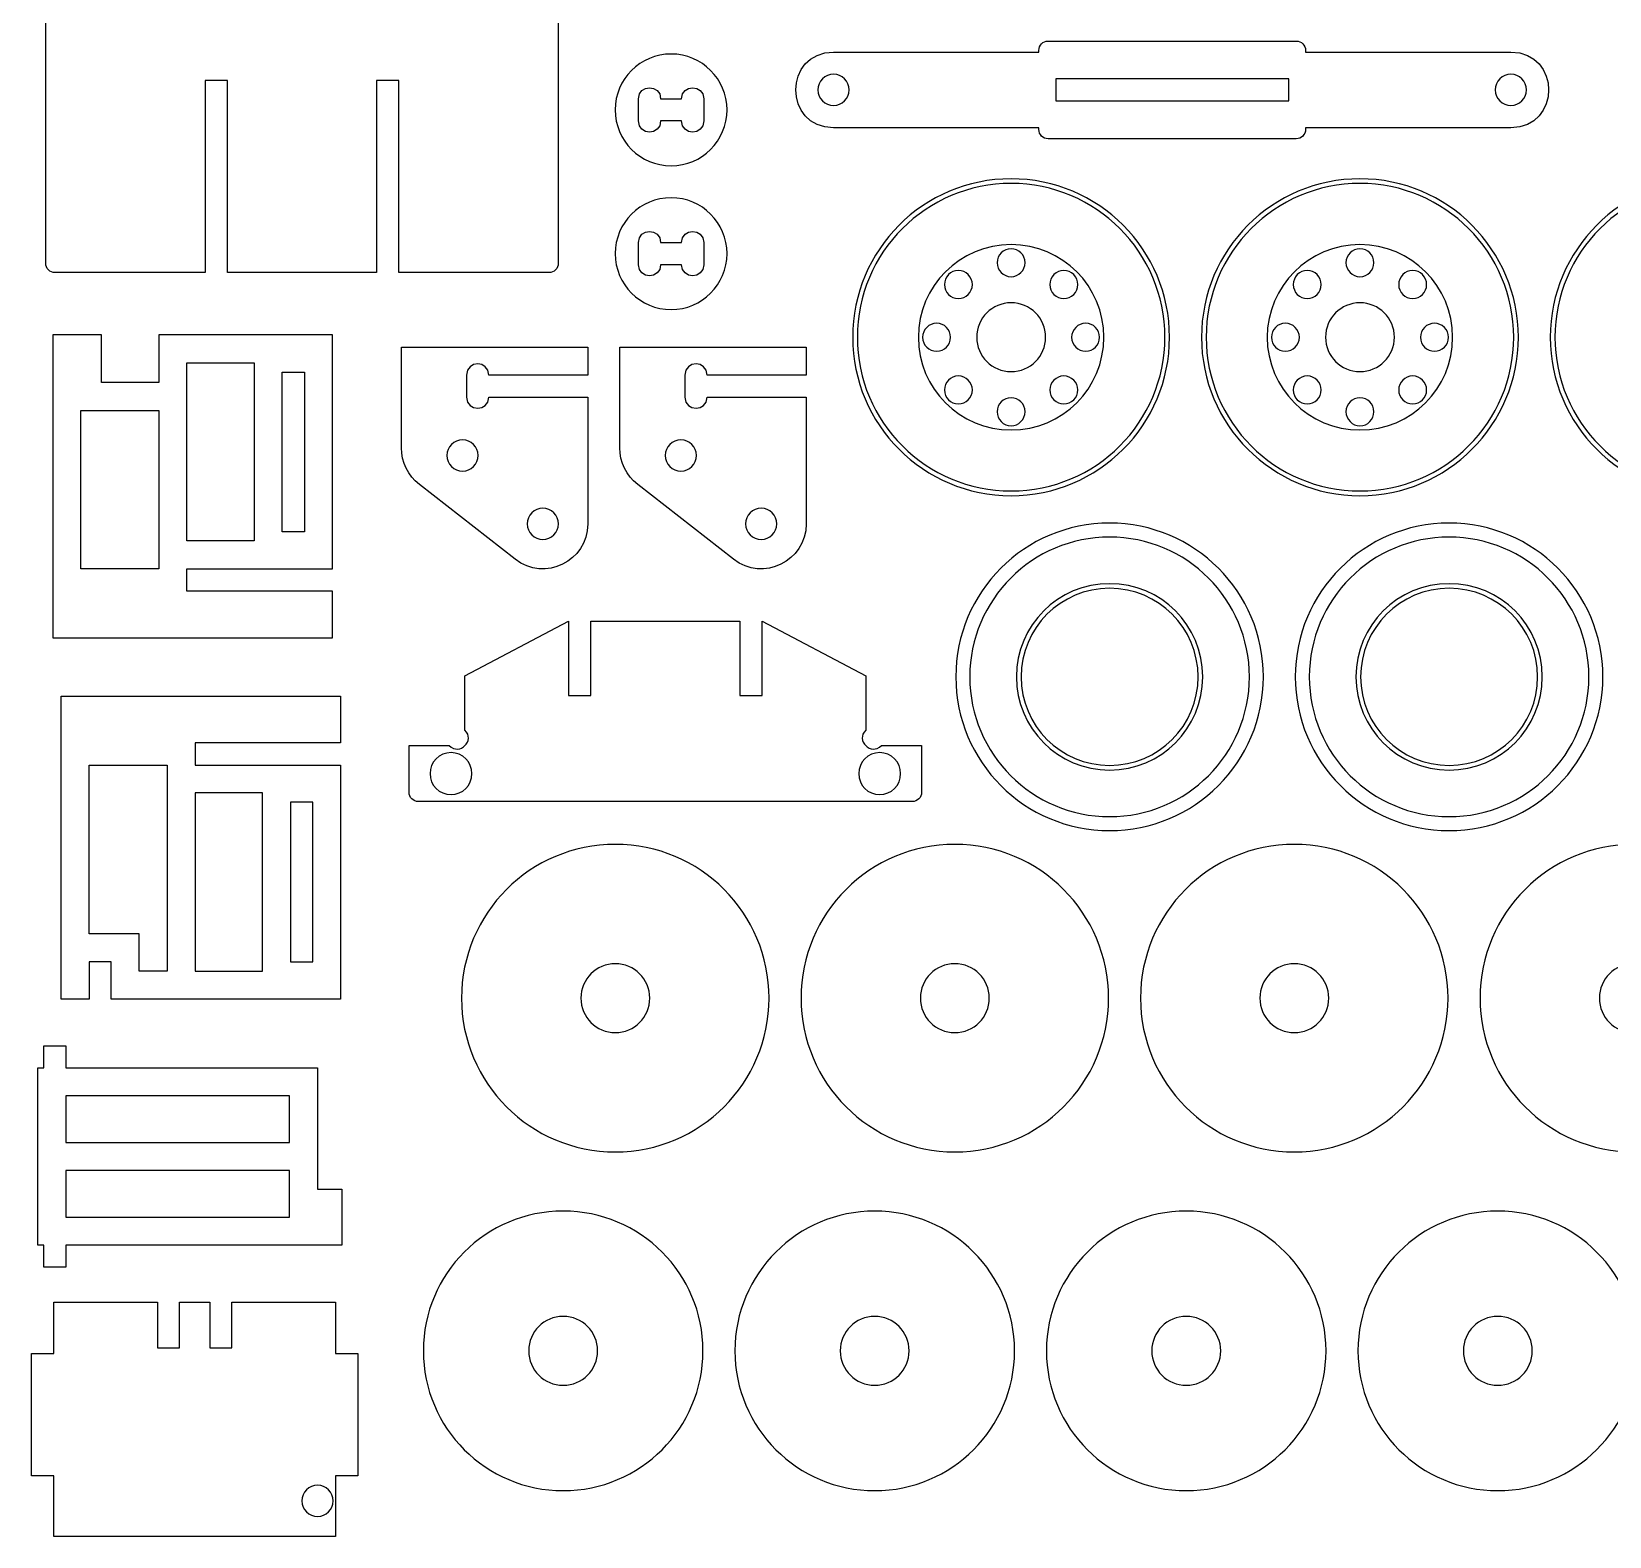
# Model space of a CAD drawing. Header units: inches. Extents: x 6 to 688, y -141 to 530.
# Drawn here: x 14.7 to 364, y -135.5 to 197.7 of the extents above; entities that cross this region are included whole.
import ezdxf

# ---------------------------------------------------------------- set-up
doc = ezdxf.new("R2010")
doc.units = ezdxf.units.IN
doc.header["$MEASUREMENT"] = 0
doc.layers.add('Capa 1', color=7, linetype='Continuous')

msp = doc.modelspace()

# ---------------------------------------------------------------- linework, layer by layer
at = {"layer": 'Capa 1'}
for points in [[(241.42, 182.31), (293.01, 182.31), (293.01, 187.21), (241.42, 187.21), (241.42, 182.31)], [(19.37, 63.48), (81.27, 63.48), (81.27, 73.8), (49.03, 73.8), (49.03, 78.7), (81.27, 78.7), (81.27, 130.54), (42.84, 130.54), (42.84, 119.97), (30.16, 119.97), (30.16, 130.54), (19.37, 130.54), (19.37, 63.48)], [(49.03, 84.89), (49.03, 124.35), (63.99, 124.35), (63.99, 84.89), (49.03, 84.89)], [(70.18, 86.95), (70.18, 122.29), (75.08, 122.29), (75.08, 86.95), (70.18, 86.95)], [(25.56, 78.7), (25.56, 113.78), (42.84, 113.78), (42.84, 78.7), (25.56, 78.7)], [(21.21, -16.56), (21.21, 50.5), (83.11, 50.5), (83.11, 40.19), (50.87, 40.19), (50.87, 35.29), (83.11, 35.29), (83.11, -16.56), (32.3, -16.56), (32.3, -8.3), (27.4, -8.3), (27.4, -16.56), (21.21, -16.56)], [(27.4, -2.11), (27.4, 35.29), (44.68, 35.29), (44.68, -10.37), (38.49, -10.37), (38.49, -2.11), (27.4, -2.11)], [(50.87, -10.37), (65.83, -10.37), (65.83, 29.1), (50.87, 29.1), (50.87, -10.37)], [(72.02, -8.3), (76.92, -8.3), (76.92, 27.03), (72.02, 27.03), (72.02, -8.3)], [(17.37, -75.89), (17.37, -70.99), (16.08, -70.99), (16.08, -31.79), (17.37, -31.79), (17.37, -26.88), (22.27, -26.88), (22.27, -31.79), (77.99, -31.79), (77.99, -58.61), (83.4, -58.61), (83.4, -70.99), (22.27, -70.99), (22.27, -75.89), (17.37, -75.89)], [(22.27, -48.29), (71.79, -48.29), (71.79, -37.98), (22.27, -37.98), (22.27, -48.29)], [(22.27, -64.8), (71.79, -64.8), (71.79, -54.48), (22.27, -54.48), (22.27, -64.8)], [(81.99, -135.51), (19.58, -135.51), (19.58, -122.1), (14.68, -122.1), (14.68, -95.02), (19.58, -95.02), (19.58, -83.67), (42.53, -83.67), (42.53, -93.78), (47.43, -93.78), (47.43, -83.67), (54.14, -83.67), (54.14, -93.78), (59.04, -93.78), (59.04, -83.67), (81.99, -83.67), (81.99, -95.02), (86.89, -95.02), (86.89, -122.1), (81.99, -122.1), (81.99, -135.51)]]:
    msp.add_lwpolyline(points, dxfattribs=at)
for points, knots in [([(17.81, 146.36), (17.81, 145.22), (18.73, 144.3), (19.87, 144.3), (19.87, 144.3), (53.14, 144.3), (53.14, 144.3), (53.14, 144.3), (53.14, 186.85), (53.14, 186.85), (53.14, 186.85), (58.05, 186.85), (58.05, 186.85), (58.05, 186.85), (58.05, 144.3), (58.05, 144.3), (58.05, 144.3), (91.06, 144.3), (91.06, 144.3), (91.06, 144.3), (91.06, 186.85), (91.06, 186.85), (91.06, 186.85), (95.96, 186.85), (95.96, 186.85), (95.96, 186.85), (95.96, 144.3), (95.96, 144.3), (95.96, 144.3), (129.23, 144.3), (129.23, 144.3), (130.37, 144.3), (131.29, 145.22), (131.29, 146.36), (131.29, 146.36), (131.29, 279.7), (131.29, 279.7), (131.29, 280.84), (130.37, 281.77), (129.23, 281.77), (129.23, 281.77), (110.66, 281.77), (110.66, 281.77), (110.66, 281.77), (110.66, 345.73), (110.66, 345.73), (110.66, 345.73), (129.23, 345.73), (129.23, 345.73), (130.37, 345.73), (131.29, 346.66), (131.29, 347.8), (131.29, 347.8), (131.29, 374.62), (131.29, 374.62), (131.29, 375.76), (130.37, 376.68), (129.23, 376.68), (129.23, 376.68), (19.87, 376.68), (19.87, 376.68), (18.73, 376.68), (17.81, 375.76), (17.81, 374.62), (17.81, 374.62), (17.81, 347.8), (17.81, 347.8), (17.81, 346.66), (18.73, 345.73), (19.87, 345.73), (19.87, 345.73), (38.44, 345.73), (38.44, 345.73), (38.44, 345.73), (38.44, 281.77), (38.44, 281.77), (38.44, 281.77), (19.87, 281.77), (19.87, 281.77), (18.73, 281.77), (17.81, 280.84), (17.81, 279.7), (17.81, 279.7), (17.81, 146.36), (17.81, 146.36)], [0, 0, 0, 0, 1, 1, 1, 2, 2, 2, 3, 3, 3, 4, 4, 4, 5, 5, 5, 6, 6, 6, 7, 7, 7, 8, 8, 8, 9, 9, 9, 10, 10, 10, 11, 11, 11, 12, 12, 12, 13, 13, 13, 14, 14, 14, 15, 15, 15, 16, 16, 16, 17, 17, 17, 18, 18, 18, 19, 19, 19, 20, 20, 20, 21, 21, 21, 22, 22, 22, 23, 23, 23, 24, 24, 24, 25, 25, 25, 26, 26, 26, 27, 27, 27, 28, 28, 28, 28]), ([(168.65, 180.34), (168.65, 173.5), (163.1, 167.96), (156.27, 167.96), (149.43, 167.96), (143.89, 173.5), (143.89, 180.34), (143.89, 187.17), (149.43, 192.71), (156.27, 192.71), (163.1, 192.71), (168.65, 187.17), (168.65, 180.34)], [0, 0, 0, 0, 1, 1, 1, 2, 2, 2, 3, 3, 3, 4, 4, 4, 4]), ([(192.24, 176.4), (192.24, 176.4), (237.68, 176.4), (237.68, 176.4), (237.68, 176.4), (237.68, 176.01), (237.68, 176.01), (237.68, 174.87), (238.61, 173.95), (239.75, 173.95), (239.75, 173.95), (294.68, 173.95), (294.68, 173.95), (295.82, 173.95), (296.74, 174.87), (296.74, 176.01), (296.74, 176.01), (296.74, 176.4), (296.74, 176.4), (296.74, 176.4), (342.19, 176.4), (342.19, 176.4), (353.34, 176.4), (353.34, 193.13), (342.19, 193.13), (342.19, 193.13), (296.74, 193.13), (296.74, 193.13), (296.74, 193.13), (296.74, 193.51), (296.74, 193.51), (296.74, 194.65), (295.82, 195.58), (294.68, 195.58), (294.68, 195.58), (239.75, 195.58), (239.75, 195.58), (238.61, 195.58), (237.68, 194.65), (237.68, 193.51), (237.68, 193.51), (237.68, 193.13), (237.68, 193.13), (237.68, 193.13), (192.24, 193.13), (192.24, 193.13), (181.08, 193.13), (181.08, 176.4), (192.24, 176.4)], [0, 0, 0, 0, 1, 1, 1, 2, 2, 2, 3, 3, 3, 4, 4, 4, 5, 5, 5, 6, 6, 6, 7, 7, 7, 8, 8, 8, 9, 9, 9, 10, 10, 10, 11, 11, 11, 12, 12, 12, 13, 13, 13, 14, 14, 14, 15, 15, 15, 16, 16, 16, 16]), ([(149.05, 177.89), (149.05, 174.62), (153.95, 174.62), (153.95, 177.89), (153.95, 177.89), (158.59, 177.89), (158.59, 177.89), (158.59, 174.62), (163.49, 174.62), (163.49, 177.89), (163.49, 177.89), (163.49, 182.79), (163.49, 182.79), (163.49, 186.06), (158.59, 186.06), (158.59, 182.79), (158.59, 182.79), (153.95, 182.79), (153.95, 182.79), (153.95, 186.06), (149.05, 186.06), (149.05, 182.79), (149.05, 182.79), (149.05, 177.89), (149.05, 177.89)], [0, 0, 0, 0, 1, 1, 1, 2, 2, 2, 3, 3, 3, 4, 4, 4, 5, 5, 5, 6, 6, 6, 7, 7, 7, 8, 8, 8, 8]), ([(195.7, 184.76), (195.7, 182.85), (194.15, 181.3), (192.24, 181.3), (190.32, 181.3), (188.77, 182.85), (188.77, 184.76), (188.77, 186.68), (190.32, 188.23), (192.24, 188.23), (194.15, 188.23), (195.7, 186.68), (195.7, 184.76)], [0, 0, 0, 0, 1, 1, 1, 2, 2, 2, 3, 3, 3, 4, 4, 4, 4]), ([(345.66, 184.76), (345.66, 182.85), (344.1, 181.3), (342.19, 181.3), (340.28, 181.3), (338.73, 182.85), (338.73, 184.76), (338.73, 186.68), (340.28, 188.23), (342.19, 188.23), (344.1, 188.23), (345.66, 186.68), (345.66, 184.76)], [0, 0, 0, 0, 1, 1, 1, 2, 2, 2, 3, 3, 3, 4, 4, 4, 4]), ([(266.62, 130), (266.62, 110.63), (250.92, 94.92), (231.55, 94.92), (212.17, 94.92), (196.47, 110.63), (196.47, 130), (196.47, 149.37), (212.17, 165.08), (231.55, 165.08), (250.92, 165.08), (266.62, 149.37), (266.62, 130)], [0, 0, 0, 0, 1, 1, 1, 2, 2, 2, 3, 3, 3, 4, 4, 4, 4]), ([(343.85, 130), (343.85, 110.63), (328.14, 94.92), (308.77, 94.92), (289.4, 94.92), (273.7, 110.63), (273.7, 130), (273.7, 149.37), (289.4, 165.08), (308.77, 165.08), (328.14, 165.08), (343.85, 149.37), (343.85, 130)], [0, 0, 0, 0, 1, 1, 1, 2, 2, 2, 3, 3, 3, 4, 4, 4, 4]), ([(421.08, 130), (421.08, 110.63), (405.37, 94.92), (386, 94.92), (366.63, 94.92), (350.92, 110.63), (350.92, 130), (350.92, 149.37), (366.63, 165.08), (386, 165.08), (405.37, 165.08), (421.08, 149.37), (421.08, 130)], [0, 0, 0, 0, 1, 1, 1, 2, 2, 2, 3, 3, 3, 4, 4, 4, 4]), ([(168.65, 148.51), (168.65, 141.68), (163.1, 136.14), (156.27, 136.14), (149.43, 136.14), (143.89, 141.68), (143.89, 148.51), (143.89, 155.35), (149.43, 160.89), (156.27, 160.89), (163.1, 160.89), (168.65, 155.35), (168.65, 148.51)], [0, 0, 0, 0, 1, 1, 1, 2, 2, 2, 3, 3, 3, 4, 4, 4, 4]), ([(265.59, 130), (265.59, 111.2), (250.35, 95.96), (231.55, 95.96), (212.74, 95.96), (197.5, 111.2), (197.5, 130), (197.5, 148.8), (212.74, 164.05), (231.55, 164.05), (250.35, 164.05), (265.59, 148.8), (265.59, 130)], [0, 0, 0, 0, 1, 1, 1, 2, 2, 2, 3, 3, 3, 4, 4, 4, 4]), ([(342.82, 130), (342.82, 111.2), (327.57, 95.96), (308.77, 95.96), (289.97, 95.96), (274.73, 111.2), (274.73, 130), (274.73, 148.8), (289.97, 164.05), (308.77, 164.05), (327.57, 164.05), (342.82, 148.8), (342.82, 130)], [0, 0, 0, 0, 1, 1, 1, 2, 2, 2, 3, 3, 3, 4, 4, 4, 4]), ([(420.04, 130), (420.04, 111.2), (404.8, 95.96), (386, 95.96), (367.2, 95.96), (351.95, 111.2), (351.95, 130), (351.95, 148.8), (367.2, 164.05), (386, 164.05), (404.8, 164.05), (420.04, 148.8), (420.04, 130)], [0, 0, 0, 0, 1, 1, 1, 2, 2, 2, 3, 3, 3, 4, 4, 4, 4]), ([(149.05, 146.06), (149.05, 142.8), (153.95, 142.8), (153.95, 146.06), (153.95, 146.06), (158.59, 146.06), (158.59, 146.06), (158.59, 142.8), (163.49, 142.8), (163.49, 146.06), (163.49, 146.06), (163.49, 150.96), (163.49, 150.96), (163.49, 154.23), (158.59, 154.23), (158.59, 150.96), (158.59, 150.96), (153.95, 150.96), (153.95, 150.96), (153.95, 154.23), (149.05, 154.23), (149.05, 150.96), (149.05, 150.96), (149.05, 146.06), (149.05, 146.06)], [0, 0, 0, 0, 1, 1, 1, 2, 2, 2, 3, 3, 3, 4, 4, 4, 5, 5, 5, 6, 6, 6, 7, 7, 7, 8, 8, 8, 8]), ([(252.08, 130), (252.08, 118.66), (242.88, 109.47), (231.55, 109.47), (220.21, 109.47), (211.01, 118.66), (211.01, 130), (211.01, 141.34), (220.21, 150.53), (231.55, 150.53), (242.88, 150.53), (252.08, 141.34), (252.08, 130)], [0, 0, 0, 0, 1, 1, 1, 2, 2, 2, 3, 3, 3, 4, 4, 4, 4]), ([(329.3, 130), (329.3, 118.66), (320.11, 109.47), (308.77, 109.47), (297.43, 109.47), (288.24, 118.66), (288.24, 130), (288.24, 141.34), (297.43, 150.53), (308.77, 150.53), (320.11, 150.53), (329.3, 141.34), (329.3, 130)], [0, 0, 0, 0, 1, 1, 1, 2, 2, 2, 3, 3, 3, 4, 4, 4, 4]), ([(234.64, 146.5), (234.64, 144.79), (233.25, 143.41), (231.55, 143.41), (229.84, 143.41), (228.45, 144.79), (228.45, 146.5), (228.45, 148.21), (229.84, 149.6), (231.55, 149.6), (233.25, 149.6), (234.64, 148.21), (234.64, 146.5)], [0, 0, 0, 0, 1, 1, 1, 2, 2, 2, 3, 3, 3, 4, 4, 4, 4]), ([(311.87, 146.5), (311.87, 144.79), (310.48, 143.41), (308.77, 143.41), (307.06, 143.41), (305.68, 144.79), (305.68, 146.5), (305.68, 148.21), (307.06, 149.6), (308.77, 149.6), (310.48, 149.6), (311.87, 148.21), (311.87, 146.5)], [0, 0, 0, 0, 1, 1, 1, 2, 2, 2, 3, 3, 3, 4, 4, 4, 4]), ([(222.97, 141.67), (222.97, 139.96), (221.58, 138.58), (219.88, 138.58), (218.17, 138.58), (216.78, 139.96), (216.78, 141.67), (216.78, 143.38), (218.17, 144.77), (219.88, 144.77), (221.58, 144.77), (222.97, 143.38), (222.97, 141.67)], [0, 0, 0, 0, 1, 1, 1, 2, 2, 2, 3, 3, 3, 4, 4, 4, 4]), ([(246.31, 141.67), (246.31, 139.96), (244.92, 138.58), (243.21, 138.58), (241.51, 138.58), (240.12, 139.96), (240.12, 141.67), (240.12, 143.38), (241.51, 144.77), (243.21, 144.77), (244.92, 144.77), (246.31, 143.38), (246.31, 141.67)], [0, 0, 0, 0, 1, 1, 1, 2, 2, 2, 3, 3, 3, 4, 4, 4, 4]), ([(300.2, 141.67), (300.2, 139.96), (298.81, 138.58), (297.1, 138.58), (295.39, 138.58), (294.01, 139.96), (294.01, 141.67), (294.01, 143.38), (295.39, 144.77), (297.1, 144.77), (298.81, 144.77), (300.2, 143.38), (300.2, 141.67)], [0, 0, 0, 0, 1, 1, 1, 2, 2, 2, 3, 3, 3, 4, 4, 4, 4]), ([(323.54, 141.67), (323.54, 139.96), (322.15, 138.58), (320.44, 138.58), (318.73, 138.58), (317.35, 139.96), (317.35, 141.67), (317.35, 143.38), (318.73, 144.77), (320.44, 144.77), (322.15, 144.77), (323.54, 143.38), (323.54, 141.67)], [0, 0, 0, 0, 1, 1, 1, 2, 2, 2, 3, 3, 3, 4, 4, 4, 4]), ([(239.17, 130), (239.17, 125.79), (235.76, 122.38), (231.55, 122.38), (227.33, 122.38), (223.92, 125.79), (223.92, 130), (223.92, 134.21), (227.33, 137.63), (231.55, 137.63), (235.76, 137.63), (239.17, 134.21), (239.17, 130)], [0, 0, 0, 0, 1, 1, 1, 2, 2, 2, 3, 3, 3, 4, 4, 4, 4]), ([(316.4, 130), (316.4, 125.79), (312.98, 122.38), (308.77, 122.38), (304.56, 122.38), (301.15, 125.79), (301.15, 130), (301.15, 134.21), (304.56, 137.63), (308.77, 137.63), (312.98, 137.63), (316.4, 134.21), (316.4, 130)], [0, 0, 0, 0, 1, 1, 1, 2, 2, 2, 3, 3, 3, 4, 4, 4, 4]), ([(218.14, 130), (218.14, 128.29), (216.75, 126.91), (215.04, 126.91), (213.33, 126.91), (211.95, 128.29), (211.95, 130), (211.95, 131.71), (213.33, 133.1), (215.04, 133.1), (216.75, 133.1), (218.14, 131.71), (218.14, 130)], [0, 0, 0, 0, 1, 1, 1, 2, 2, 2, 3, 3, 3, 4, 4, 4, 4]), ([(251.14, 130), (251.14, 128.29), (249.76, 126.91), (248.05, 126.91), (246.34, 126.91), (244.95, 128.29), (244.95, 130), (244.95, 131.71), (246.34, 133.1), (248.05, 133.1), (249.76, 133.1), (251.14, 131.71), (251.14, 130)], [0, 0, 0, 0, 1, 1, 1, 2, 2, 2, 3, 3, 3, 4, 4, 4, 4]), ([(295.36, 130), (295.36, 128.29), (293.98, 126.91), (292.27, 126.91), (290.56, 126.91), (289.17, 128.29), (289.17, 130), (289.17, 131.71), (290.56, 133.1), (292.27, 133.1), (293.98, 133.1), (295.36, 131.71), (295.36, 130)], [0, 0, 0, 0, 1, 1, 1, 2, 2, 2, 3, 3, 3, 4, 4, 4, 4]), ([(328.37, 130), (328.37, 128.29), (326.98, 126.91), (325.28, 126.91), (323.57, 126.91), (322.18, 128.29), (322.18, 130), (322.18, 131.71), (323.57, 133.1), (325.28, 133.1), (326.98, 133.1), (328.37, 131.71), (328.37, 130)], [0, 0, 0, 0, 1, 1, 1, 2, 2, 2, 3, 3, 3, 4, 4, 4, 4]), ([(121.75, 80.83), (128.28, 75.73), (137.83, 80.38), (137.83, 88.67), (137.83, 88.67), (137.83, 116.73), (137.83, 116.73), (137.83, 116.73), (115.9, 116.73), (115.9, 116.73), (115.9, 113.47), (111, 113.47), (111, 116.73), (111, 116.73), (111, 121.63), (111, 121.63), (111, 124.9), (115.9, 124.9), (115.9, 121.63), (115.9, 121.63), (137.83, 121.63), (137.83, 121.63), (137.83, 121.63), (137.83, 127.82), (137.83, 127.82), (137.83, 127.82), (96.56, 127.82), (96.56, 127.82), (96.56, 127.82), (96.56, 105.53), (96.56, 105.53), (96.56, 102.36), (98.02, 99.36), (100.53, 97.4), (100.53, 97.4), (121.75, 80.83), (121.75, 80.83)], [0, 0, 0, 0, 1, 1, 1, 2, 2, 2, 3, 3, 3, 4, 4, 4, 5, 5, 5, 6, 6, 6, 7, 7, 7, 8, 8, 8, 9, 9, 9, 10, 10, 10, 11, 11, 11, 12, 12, 12, 12]), ([(170.09, 80.83), (176.62, 75.73), (186.17, 80.38), (186.17, 88.67), (186.17, 88.67), (186.17, 116.73), (186.17, 116.73), (186.17, 116.73), (164.24, 116.73), (164.24, 116.73), (164.24, 113.47), (159.34, 113.47), (159.34, 116.73), (159.34, 116.73), (159.34, 121.63), (159.34, 121.63), (159.34, 124.9), (164.24, 124.9), (164.24, 121.63), (164.24, 121.63), (186.17, 121.63), (186.17, 121.63), (186.17, 121.63), (186.17, 127.82), (186.17, 127.82), (186.17, 127.82), (144.9, 127.82), (144.9, 127.82), (144.9, 127.82), (144.9, 105.53), (144.9, 105.53), (144.9, 102.36), (146.36, 99.36), (148.87, 97.4), (148.87, 97.4), (170.09, 80.83), (170.09, 80.83)], [0, 0, 0, 0, 1, 1, 1, 2, 2, 2, 3, 3, 3, 4, 4, 4, 5, 5, 5, 6, 6, 6, 7, 7, 7, 8, 8, 8, 9, 9, 9, 10, 10, 10, 11, 11, 11, 12, 12, 12, 12]), ([(222.97, 118.33), (222.97, 116.62), (221.58, 115.24), (219.88, 115.24), (218.17, 115.24), (216.78, 116.62), (216.78, 118.33), (216.78, 120.04), (218.17, 121.43), (219.88, 121.43), (221.58, 121.43), (222.97, 120.04), (222.97, 118.33)], [0, 0, 0, 0, 1, 1, 1, 2, 2, 2, 3, 3, 3, 4, 4, 4, 4]), ([(246.31, 118.33), (246.31, 116.62), (244.92, 115.24), (243.21, 115.24), (241.51, 115.24), (240.12, 116.62), (240.12, 118.33), (240.12, 120.04), (241.51, 121.43), (243.21, 121.43), (244.92, 121.43), (246.31, 120.04), (246.31, 118.33)], [0, 0, 0, 0, 1, 1, 1, 2, 2, 2, 3, 3, 3, 4, 4, 4, 4]), ([(300.2, 118.33), (300.2, 116.62), (298.81, 115.24), (297.1, 115.24), (295.39, 115.24), (294.01, 116.62), (294.01, 118.33), (294.01, 120.04), (295.39, 121.43), (297.1, 121.43), (298.81, 121.43), (300.2, 120.04), (300.2, 118.33)], [0, 0, 0, 0, 1, 1, 1, 2, 2, 2, 3, 3, 3, 4, 4, 4, 4]), ([(323.54, 118.33), (323.54, 116.62), (322.15, 115.24), (320.44, 115.24), (318.73, 115.24), (317.35, 116.62), (317.35, 118.33), (317.35, 120.04), (318.73, 121.43), (320.44, 121.43), (322.15, 121.43), (323.54, 120.04), (323.54, 118.33)], [0, 0, 0, 0, 1, 1, 1, 2, 2, 2, 3, 3, 3, 4, 4, 4, 4]), ([(234.64, 113.5), (234.64, 111.79), (233.25, 110.4), (231.55, 110.4), (229.84, 110.4), (228.45, 111.79), (228.45, 113.5), (228.45, 115.21), (229.84, 116.59), (231.55, 116.59), (233.25, 116.59), (234.64, 115.21), (234.64, 113.5)], [0, 0, 0, 0, 1, 1, 1, 2, 2, 2, 3, 3, 3, 4, 4, 4, 4]), ([(311.87, 113.5), (311.87, 111.79), (310.48, 110.4), (308.77, 110.4), (307.06, 110.4), (305.68, 111.79), (305.68, 113.5), (305.68, 115.21), (307.06, 116.59), (308.77, 116.59), (310.48, 116.59), (311.87, 115.21), (311.87, 113.5)], [0, 0, 0, 0, 1, 1, 1, 2, 2, 2, 3, 3, 3, 4, 4, 4, 4]), ([(113.56, 103.83), (113.56, 101.92), (112.01, 100.37), (110.09, 100.37), (108.18, 100.37), (106.63, 101.92), (106.63, 103.83), (106.63, 105.75), (108.18, 107.3), (110.09, 107.3), (112.01, 107.3), (113.56, 105.75), (113.56, 103.83)], [0, 0, 0, 0, 1, 1, 1, 2, 2, 2, 3, 3, 3, 4, 4, 4, 4]), ([(161.9, 103.83), (161.9, 101.92), (160.35, 100.37), (158.44, 100.37), (156.52, 100.37), (154.97, 101.92), (154.97, 103.83), (154.97, 105.75), (156.52, 107.3), (158.44, 107.3), (160.35, 107.3), (161.9, 105.75), (161.9, 103.83)], [0, 0, 0, 0, 1, 1, 1, 2, 2, 2, 3, 3, 3, 4, 4, 4, 4]), ([(131.34, 88.67), (131.34, 86.76), (129.79, 85.21), (127.87, 85.21), (125.96, 85.21), (124.41, 86.76), (124.41, 88.67), (124.41, 90.59), (125.96, 92.14), (127.87, 92.14), (129.79, 92.14), (131.34, 90.59), (131.34, 88.67)], [0, 0, 0, 0, 1, 1, 1, 2, 2, 2, 3, 3, 3, 4, 4, 4, 4]), ([(179.68, 88.67), (179.68, 86.76), (178.13, 85.21), (176.21, 85.21), (174.3, 85.21), (172.75, 86.76), (172.75, 88.67), (172.75, 90.59), (174.3, 92.14), (176.21, 92.14), (178.13, 92.14), (179.68, 90.59), (179.68, 88.67)], [0, 0, 0, 0, 1, 1, 1, 2, 2, 2, 3, 3, 3, 4, 4, 4, 4]), ([(287.4, 54.81), (287.4, 36), (272.15, 20.76), (253.35, 20.76), (234.55, 20.76), (219.3, 36), (219.3, 54.81), (219.3, 73.61), (234.55, 88.85), (253.35, 88.85), (272.15, 88.85), (287.4, 73.61), (287.4, 54.81)], [0, 0, 0, 0, 1, 1, 1, 2, 2, 2, 3, 3, 3, 4, 4, 4, 4]), ([(362.56, 54.81), (362.56, 36), (347.32, 20.76), (328.51, 20.76), (309.71, 20.76), (294.47, 36), (294.47, 54.81), (294.47, 73.61), (309.71, 88.85), (328.51, 88.85), (347.32, 88.85), (362.56, 73.61), (362.56, 54.81)], [0, 0, 0, 0, 1, 1, 1, 2, 2, 2, 3, 3, 3, 4, 4, 4, 4]), ([(284.3, 54.81), (284.3, 37.71), (270.44, 23.86), (253.35, 23.86), (236.26, 23.86), (222.4, 37.71), (222.4, 54.81), (222.4, 71.9), (236.26, 85.76), (253.35, 85.76), (270.44, 85.76), (284.3, 71.9), (284.3, 54.81)], [0, 0, 0, 0, 1, 1, 1, 2, 2, 2, 3, 3, 3, 4, 4, 4, 4]), ([(359.46, 54.81), (359.46, 37.71), (345.61, 23.86), (328.51, 23.86), (311.42, 23.86), (297.56, 37.71), (297.56, 54.81), (297.56, 71.9), (311.42, 85.76), (328.51, 85.76), (345.61, 85.76), (359.46, 71.9), (359.46, 54.81)], [0, 0, 0, 0, 1, 1, 1, 2, 2, 2, 3, 3, 3, 4, 4, 4, 4]), ([(273.98, 54.81), (273.98, 43.41), (264.75, 34.17), (253.35, 34.17), (241.95, 34.17), (232.72, 43.41), (232.72, 54.81), (232.72, 66.2), (241.95, 75.44), (253.35, 75.44), (264.75, 75.44), (273.98, 66.2), (273.98, 54.81)], [0, 0, 0, 0, 1, 1, 1, 2, 2, 2, 3, 3, 3, 4, 4, 4, 4]), ([(272.95, 54.81), (272.95, 43.98), (264.18, 35.2), (253.35, 35.2), (242.52, 35.2), (233.75, 43.98), (233.75, 54.81), (233.75, 65.63), (242.52, 74.41), (253.35, 74.41), (264.18, 74.41), (272.95, 65.63), (272.95, 54.81)], [0, 0, 0, 0, 1, 1, 1, 2, 2, 2, 3, 3, 3, 4, 4, 4, 4]), ([(349.15, 54.81), (349.15, 43.41), (339.91, 34.17), (328.51, 34.17), (317.12, 34.17), (307.88, 43.41), (307.88, 54.81), (307.88, 66.2), (317.12, 75.44), (328.51, 75.44), (339.91, 75.44), (349.15, 66.2), (349.15, 54.81)], [0, 0, 0, 0, 1, 1, 1, 2, 2, 2, 3, 3, 3, 4, 4, 4, 4]), ([(348.12, 54.81), (348.12, 43.98), (339.34, 35.2), (328.51, 35.2), (317.69, 35.2), (308.91, 43.98), (308.91, 54.81), (308.91, 65.63), (317.69, 74.41), (328.51, 74.41), (339.34, 74.41), (348.12, 65.63), (348.12, 54.81)], [0, 0, 0, 0, 1, 1, 1, 2, 2, 2, 3, 3, 3, 4, 4, 4, 4]), ([(98.25, 39.58), (98.25, 39.58), (98.25, 29.26), (98.25, 29.26), (98.25, 28.12), (99.17, 27.2), (100.31, 27.2), (100.31, 27.2), (209.67, 27.2), (209.67, 27.2), (210.81, 27.2), (211.73, 28.12), (211.73, 29.26), (211.73, 29.26), (211.73, 39.58), (211.73, 39.58), (211.73, 39.58), (202.82, 39.58), (202.82, 39.58), (200.51, 37.27), (197.04, 40.73), (199.35, 43.04), (199.35, 43.04), (199.35, 55.05), (199.35, 55.05), (199.35, 55.05), (176.4, 67.17), (176.4, 67.17), (176.4, 67.17), (176.4, 50.67), (176.4, 50.67), (176.4, 50.67), (171.5, 50.67), (171.5, 50.67), (171.5, 50.67), (171.5, 67.17), (171.5, 67.17), (171.5, 67.17), (138.49, 67.17), (138.49, 67.17), (138.49, 67.17), (138.49, 50.67), (138.49, 50.67), (138.49, 50.67), (133.58, 50.67), (133.58, 50.67), (133.58, 50.67), (133.58, 67.17), (133.58, 67.17), (133.58, 67.17), (110.63, 55.05), (110.63, 55.05), (110.63, 55.05), (110.63, 43.04), (110.63, 43.04), (112.94, 40.73), (109.48, 37.27), (107.16, 39.58), (107.16, 39.58), (98.25, 39.58), (98.25, 39.58)], [0, 0, 0, 0, 1, 1, 1, 2, 2, 2, 3, 3, 3, 4, 4, 4, 5, 5, 5, 6, 6, 6, 7, 7, 7, 8, 8, 8, 9, 9, 9, 10, 10, 10, 11, 11, 11, 12, 12, 12, 13, 13, 13, 14, 14, 14, 15, 15, 15, 16, 16, 16, 17, 17, 17, 18, 18, 18, 19, 19, 19, 20, 20, 20, 20]), ([(107.54, 28.74), (104.97, 28.74), (102.89, 30.82), (102.89, 33.39), (102.89, 35.95), (104.97, 38.03), (107.54, 38.03), (110.1, 38.03), (112.18, 35.95), (112.18, 33.39), (112.18, 30.82), (110.1, 28.74), (107.54, 28.74)], [0, 0, 0, 0, 1, 1, 1, 2, 2, 2, 3, 3, 3, 4, 4, 4, 4]), ([(202.45, 28.74), (199.89, 28.74), (197.81, 30.82), (197.81, 33.39), (197.81, 35.95), (199.89, 38.03), (202.45, 38.03), (205.01, 38.03), (207.09, 35.95), (207.09, 33.39), (207.09, 30.82), (205.01, 28.74), (202.45, 28.74)], [0, 0, 0, 0, 1, 1, 1, 2, 2, 2, 3, 3, 3, 4, 4, 4, 4]), ([(177.96, -16.32), (177.96, -35.13), (162.72, -50.37), (143.91, -50.37), (125.11, -50.37), (109.87, -35.13), (109.87, -16.32), (109.87, 2.48), (125.11, 17.72), (143.91, 17.72), (162.72, 17.72), (177.96, 2.48), (177.96, -16.32)], [0, 0, 0, 0, 1, 1, 1, 2, 2, 2, 3, 3, 3, 4, 4, 4, 4]), ([(253.12, -16.32), (253.12, -35.13), (237.88, -50.37), (219.08, -50.37), (200.27, -50.37), (185.03, -35.13), (185.03, -16.32), (185.03, 2.48), (200.27, 17.72), (219.08, 17.72), (237.88, 17.72), (253.12, 2.48), (253.12, -16.32)], [0, 0, 0, 0, 1, 1, 1, 2, 2, 2, 3, 3, 3, 4, 4, 4, 4]), ([(328.29, -16.32), (328.29, -35.13), (313.04, -50.37), (294.24, -50.37), (275.44, -50.37), (260.19, -35.13), (260.19, -16.32), (260.19, 2.48), (275.44, 17.72), (294.24, 17.72), (313.04, 17.72), (328.29, 2.48), (328.29, -16.32)], [0, 0, 0, 0, 1, 1, 1, 2, 2, 2, 3, 3, 3, 4, 4, 4, 4]), ([(403.45, -16.32), (403.45, -35.13), (388.21, -50.37), (369.4, -50.37), (350.6, -50.37), (335.36, -35.13), (335.36, -16.32), (335.36, 2.48), (350.6, 17.72), (369.4, 17.72), (388.21, 17.72), (403.45, 2.48), (403.45, -16.32)], [0, 0, 0, 0, 1, 1, 1, 2, 2, 2, 3, 3, 3, 4, 4, 4, 4]), ([(151.54, -16.32), (151.54, -20.54), (148.12, -23.95), (143.91, -23.95), (139.7, -23.95), (136.29, -20.54), (136.29, -16.32), (136.29, -12.11), (139.7, -8.7), (143.91, -8.7), (148.12, -8.7), (151.54, -12.11), (151.54, -16.32)], [0, 0, 0, 0, 1, 1, 1, 2, 2, 2, 3, 3, 3, 4, 4, 4, 4]), ([(226.7, -16.32), (226.7, -20.54), (223.29, -23.95), (219.08, -23.95), (214.86, -23.95), (211.45, -20.54), (211.45, -16.32), (211.45, -12.11), (214.86, -8.7), (219.08, -8.7), (223.29, -8.7), (226.7, -12.11), (226.7, -16.32)], [0, 0, 0, 0, 1, 1, 1, 2, 2, 2, 3, 3, 3, 4, 4, 4, 4]), ([(301.87, -16.32), (301.87, -20.54), (298.45, -23.95), (294.24, -23.95), (290.03, -23.95), (286.61, -20.54), (286.61, -16.32), (286.61, -12.11), (290.03, -8.7), (294.24, -8.7), (298.45, -8.7), (301.87, -12.11), (301.87, -16.32)], [0, 0, 0, 0, 1, 1, 1, 2, 2, 2, 3, 3, 3, 4, 4, 4, 4]), ([(377.03, -16.32), (377.03, -20.54), (373.62, -23.95), (369.4, -23.95), (365.19, -23.95), (361.78, -20.54), (361.78, -16.32), (361.78, -12.11), (365.19, -8.7), (369.4, -8.7), (373.62, -8.7), (377.03, -12.11), (377.03, -16.32)], [0, 0, 0, 0, 1, 1, 1, 2, 2, 2, 3, 3, 3, 4, 4, 4, 4]), ([(163.32, -94.42), (163.32, -111.52), (149.47, -125.37), (132.37, -125.37), (115.28, -125.37), (101.42, -111.52), (101.42, -94.42), (101.42, -77.33), (115.28, -63.47), (132.37, -63.47), (149.47, -63.47), (163.32, -77.33), (163.32, -94.42)], [0, 0, 0, 0, 1, 1, 1, 2, 2, 2, 3, 3, 3, 4, 4, 4, 4]), ([(232.3, -94.42), (232.3, -111.52), (218.44, -125.37), (201.35, -125.37), (184.25, -125.37), (170.4, -111.52), (170.4, -94.42), (170.4, -77.33), (184.25, -63.47), (201.35, -63.47), (218.44, -63.47), (232.3, -77.33), (232.3, -94.42)], [0, 0, 0, 0, 1, 1, 1, 2, 2, 2, 3, 3, 3, 4, 4, 4, 4]), ([(301.27, -94.42), (301.27, -111.52), (287.41, -125.37), (270.32, -125.37), (253.23, -125.37), (239.37, -111.52), (239.37, -94.42), (239.37, -77.33), (253.23, -63.47), (270.32, -63.47), (287.41, -63.47), (301.27, -77.33), (301.27, -94.42)], [0, 0, 0, 0, 1, 1, 1, 2, 2, 2, 3, 3, 3, 4, 4, 4, 4]), ([(370.25, -94.42), (370.25, -111.52), (356.39, -125.37), (339.29, -125.37), (322.2, -125.37), (308.34, -111.52), (308.34, -94.42), (308.34, -77.33), (322.2, -63.47), (339.29, -63.47), (356.39, -63.47), (370.25, -77.33), (370.25, -94.42)], [0, 0, 0, 0, 1, 1, 1, 2, 2, 2, 3, 3, 3, 4, 4, 4, 4]), ([(140, -94.42), (140, -98.64), (136.59, -102.05), (132.37, -102.05), (128.16, -102.05), (124.75, -98.64), (124.75, -94.42), (124.75, -90.21), (128.16, -86.8), (132.37, -86.8), (136.59, -86.8), (140, -90.21), (140, -94.42)], [0, 0, 0, 0, 1, 1, 1, 2, 2, 2, 3, 3, 3, 4, 4, 4, 4]), ([(208.97, -94.42), (208.97, -98.64), (205.56, -102.05), (201.35, -102.05), (197.14, -102.05), (193.72, -98.64), (193.72, -94.42), (193.72, -90.21), (197.14, -86.8), (201.35, -86.8), (205.56, -86.8), (208.97, -90.21), (208.97, -94.42)], [0, 0, 0, 0, 1, 1, 1, 2, 2, 2, 3, 3, 3, 4, 4, 4, 4]), ([(277.95, -94.42), (277.95, -98.64), (274.53, -102.05), (270.32, -102.05), (266.11, -102.05), (262.69, -98.64), (262.69, -94.42), (262.69, -90.21), (266.11, -86.8), (270.32, -86.8), (274.53, -86.8), (277.95, -90.21), (277.95, -94.42)], [0, 0, 0, 0, 1, 1, 1, 2, 2, 2, 3, 3, 3, 4, 4, 4, 4]), ([(346.92, -94.42), (346.92, -98.64), (343.51, -102.05), (339.29, -102.05), (335.08, -102.05), (331.67, -98.64), (331.67, -94.42), (331.67, -90.21), (335.08, -86.8), (339.29, -86.8), (343.51, -86.8), (346.92, -90.21), (346.92, -94.42)], [0, 0, 0, 0, 1, 1, 1, 2, 2, 2, 3, 3, 3, 4, 4, 4, 4]), ([(78, -124.18), (79.91, -124.18), (81.46, -125.73), (81.46, -127.65), (81.46, -129.56), (79.91, -131.11), (78, -131.11), (76.08, -131.11), (74.53, -129.56), (74.53, -127.65), (74.53, -125.73), (76.08, -124.18), (78, -124.18)], [0, 0, 0, 0, 1, 1, 1, 2, 2, 2, 3, 3, 3, 4, 4, 4, 4])]:
    msp.add_open_spline(points, degree=3, knots=knots, dxfattribs=at)

doc.saveas('drawing.dxf')
